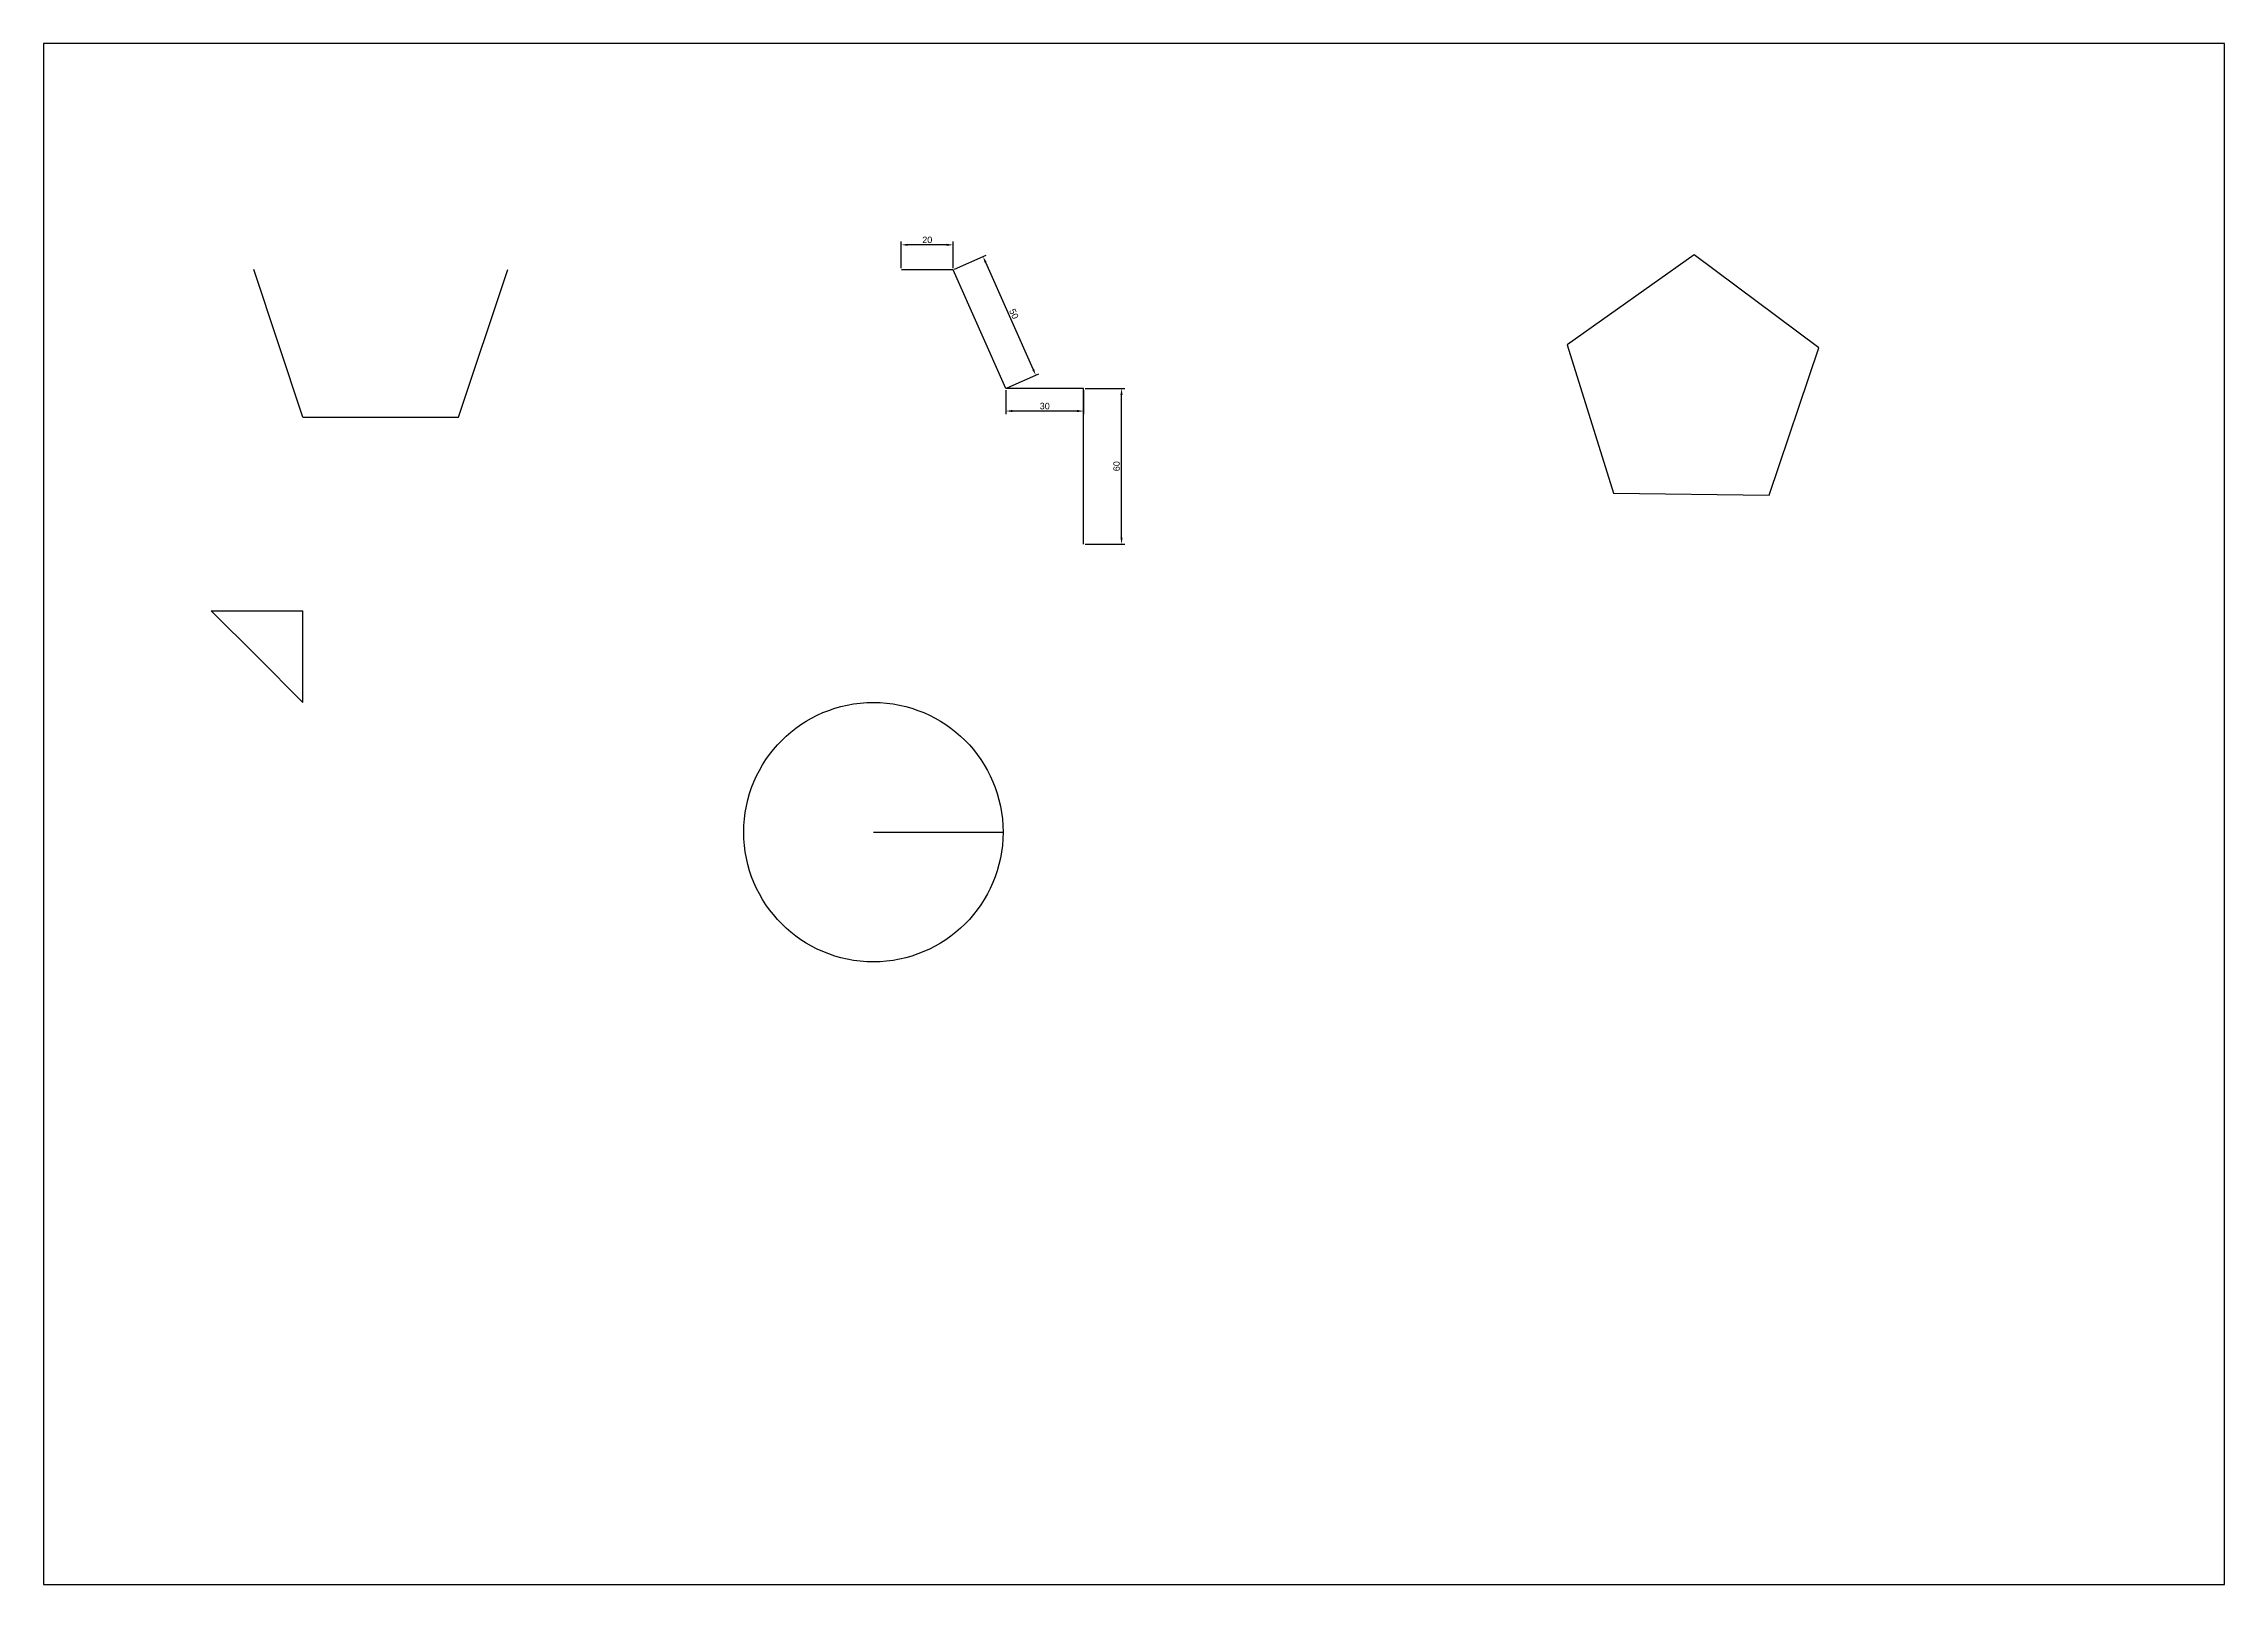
# Model space of a CAD drawing. Header units: millimetres. Extents: x 0 to 841, y 0 to 594.
import ezdxf

# ---------------------------------------------------------------- set-up
doc = ezdxf.new("R2010")
doc.units = ezdxf.units.MM
doc.styles.get("Standard").update_dxf_attribs({"font": 'arial.ttf'})
doc.dimstyles.new('ISO-25', dxfattribs={"dimtxt": 2.5, "dimasz": 2.5, "dimexe": 1.25, "dimexo": 0.625, "dimtad": 1, "dimtxsty": 'Standard', "dimcen": 2.5, "dimadec": 0, "dimazin": 0, "dimtfac": 1, "dimtmove": 0, "dimatfit": 3, "dimfxl": 1, "dimarcsym": 0})

# ---------------------------------------------------------------- blocks, each defined once
blk = doc.blocks.new('*D2')
at = {"color": 0, "lineweight": -2, "transparency": 16777216}
for p, q in [((330.77, 507.4), (330.77, 517.68)), ((348.27, 516.43), (333.27, 516.43)), ((350.77, 507.4), (350.77, 517.68))]:
    blk.add_line(p, q, dxfattribs=at)
at = {"color": 0, "transparency": 16777216}
for points in [[(333.27, 516.84), (333.27, 516.01), (330.77, 516.43)], [(348.27, 516.84), (348.27, 516.01), (350.77, 516.43)]]:
    blk.add_solid(points, dxfattribs=at)
at = {"layer": 'Defpoints', "color": 0, "transparency": 16777216}
for p in [(330.77, 516.43), (330.77, 506.78), (350.77, 506.78)]:
    blk.add_point(p, dxfattribs=at)
at = {"color": 0, "transparency": 16777216, "insert": (340.77, 518.33), "char_height": 2.5, "attachment_point": 5}
blk.add_mtext('20', dxfattribs=at)
blk = doc.blocks.new('*D3')
at = {"color": 0, "lineweight": -2, "transparency": 16777216}
for p, q in [((351.34, 507.03), (363.43, 512.4)), ((381.59, 468.49), (363.31, 509.61)), ((371.65, 461.34), (383.74, 466.71))]:
    blk.add_line(p, q, dxfattribs=at)
at = {"color": 0, "transparency": 16777216}
for points in [[(363.69, 509.78), (362.93, 509.44), (362.29, 511.9)], [(381.97, 468.66), (381.21, 468.32), (382.6, 466.21)]]:
    blk.add_solid(points, dxfattribs=at)
at = {"layer": 'Defpoints', "color": 0, "transparency": 16777216}
for p in [(350.77, 506.78), (362.29, 511.9), (371.08, 461.09)]:
    blk.add_point(p, dxfattribs=at)
at = {"color": 0, "transparency": 16777216, "insert": (374.18, 489.82), "char_height": 2.5, "attachment_point": 5, "rotation": 293.96623}
blk.add_mtext('50', dxfattribs=at)
blk = doc.blocks.new('*D4')
at = {"color": 0, "lineweight": -2, "transparency": 16777216}
for p, q in [((371.08, 460.46), (371.08, 451.1)), ((401.08, 460.46), (401.08, 451.1)), ((398.58, 452.35), (373.58, 452.35))]:
    blk.add_line(p, q, dxfattribs=at)
at = {"color": 0, "transparency": 16777216}
for points in [[(373.58, 452.77), (373.58, 451.93), (371.08, 452.35)], [(398.58, 452.77), (398.58, 451.93), (401.08, 452.35)]]:
    blk.add_solid(points, dxfattribs=at)
at = {"layer": 'Defpoints', "color": 0, "transparency": 16777216}
for p in [(371.08, 461.09), (401.08, 461.09), (371.08, 452.35)]:
    blk.add_point(p, dxfattribs=at)
at = {"color": 0, "transparency": 16777216, "insert": (386.08, 454.25), "char_height": 2.5, "attachment_point": 5}
blk.add_mtext('30', dxfattribs=at)
blk = doc.blocks.new('*D5')
at = {"color": 0, "lineweight": -2, "transparency": 16777216}
for p, q in [((401.71, 461.09), (416.94, 461.09)), ((415.69, 403.59), (415.69, 458.59)), ((401.71, 401.09), (416.94, 401.09))]:
    blk.add_line(p, q, dxfattribs=at)
at = {"color": 0, "transparency": 16777216}
for points in [[(415.27, 458.59), (416.11, 458.59), (415.69, 461.09)], [(415.27, 403.59), (416.11, 403.59), (415.69, 401.09)]]:
    blk.add_solid(points, dxfattribs=at)
at = {"layer": 'Defpoints', "color": 0, "transparency": 16777216}
for p in [(401.08, 461.09), (415.69, 461.09), (401.08, 401.09)]:
    blk.add_point(p, dxfattribs=at)
at = {"color": 0, "transparency": 16777216, "insert": (413.79, 431.09), "char_height": 2.5, "attachment_point": 5, "rotation": 90}
blk.add_mtext('60', dxfattribs=at)

msp = doc.modelspace()

# ---------------------------------------------------------------- linework, layer by layer
for p, q in [((100, 450), (81.026, 506.921)), ((160, 450), (178.974, 506.921)), ((350.774, 506.776), (330.774, 506.776)), ((371.084, 461.087), (350.774, 506.776)), ((401.084, 461.087), (371.084, 461.087)), ((401.084, 401.087), (401.084, 461.087)), ((100, 450), (160, 450)), ((82.322, 357.678), (64.645, 375.355)), ((64.645, 375.355), (100, 375.355)), ((100, 340), (100, 375.355)), ((100, 340), (82.322, 357.678)), ((320, 290), (370, 290))]:
    msp.add_line(p, q)
for points in [[(0, 0), (841, 0), (841, 594), (0, 594)], [(665.427, 419.918), (684.646, 476.757), (636.528, 512.599), (587.571, 477.912), (605.432, 420.632)]]:
    msp.add_lwpolyline(points, close=True)
msp.add_circle((320, 290), 50)
msp.add_circle((320, 290), 50)
msp.add_circle((320, 290), 50)

# ---------------------------------------------------------------- dimensions: what is measured, and where the dimension line sits
for base, p1, p2, picture, middle in [((330.774, 516.426), (350.774, 506.776), (330.774, 506.776), '*D2', (340.774, 518.327)), ((371.084, 452.349), (401.084, 461.087), (371.084, 461.087), '*D4', (386.084, 454.251))]:
    dim = msp.add_linear_dim(base=base, p1=p1, p2=p2, dimstyle='ISO-25')
    dim.commit()
    dim.dimension.update_dxf_attribs({"geometry": picture, "text_midpoint": middle})
dim = msp.add_aligned_dim(p1=(371.084, 461.087), p2=(350.774, 506.776), distance=-12.605, dimstyle='ISO-25')
dim.commit()
dim.dimension.update_dxf_attribs({"geometry": '*D3', "text_midpoint": (374.184, 489.824)})
dim = msp.add_linear_dim(base=(415.691, 461.087), p1=(401.084, 401.087), p2=(401.084, 461.087), angle=90, dimstyle='ISO-25')
dim.commit()
dim.dimension.update_dxf_attribs({"geometry": '*D5', "text_midpoint": (413.789, 431.087)})

doc.saveas('drawing.dxf')
